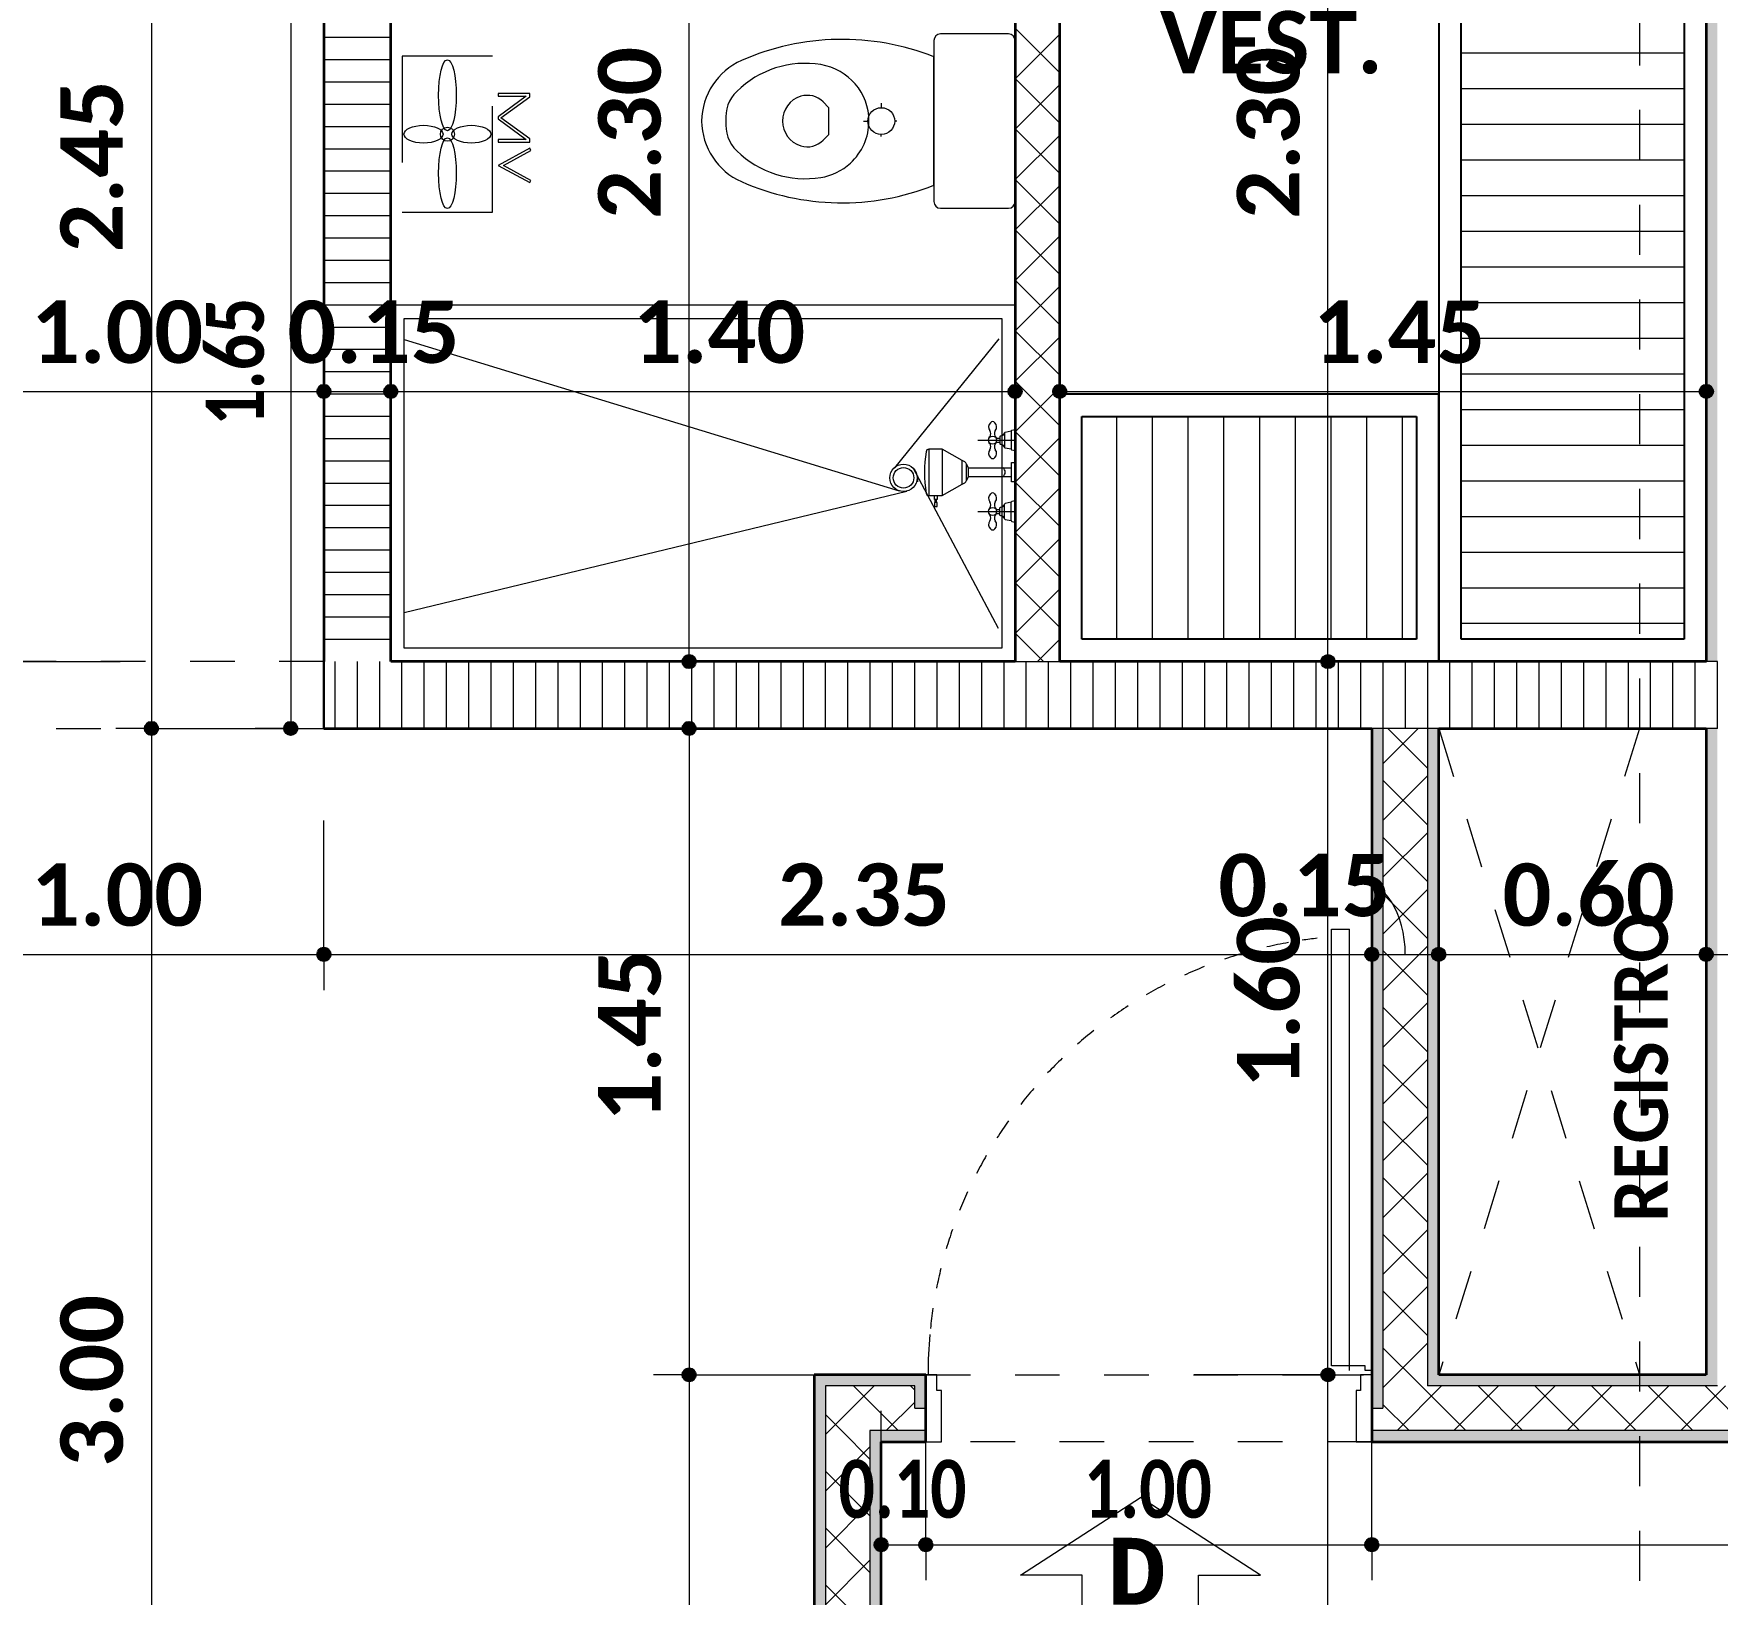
# Model space of a CAD drawing. Header units: metres. Extents: x -144 to 1000, y -717 to 29.
# Drawn here: x 506.879 to 510.655, y -556.217 to -552.716 of the extents above; entities that cross this region are included whole.
import ezdxf

# ---------------------------------------------------------------- set-up
doc = ezdxf.new("R2010")
doc.units = ezdxf.units.M
for name, pattern in [('Basculante', [0.11625, 0.075, -0.04125]), ('basculante modificado', [0.18, 0.1125, -0.0675]), ('Trazo', [0.45, 0.225, -0.225]), ('Trazo_2_', [0.47625, 0.238125, -0.238125])]:
    doc.linetypes.add(name, pattern=pattern)
doc.layers.get('0').update_dxf_attribs({"color": 1})
for name, color, linetype, lineweight in [('A-ANNO-DIMS', 1, 'Continuous', 9), ('A-DETL', 1, 'Continuous', 9), ('A-DETL-GENF', 1, 'Continuous', 9), ('A-DETL-GENF-HDLN', 1, 'Trazo_2_', 9), ('A-DETL-MEDM', 1, 'Continuous', 30), ('A-DETL-THIN', 1, 'Continuous', 9), ('A-DOOR', 1, 'Continuous', 9), ('A-DOOR-FRAM', 1, 'Continuous', 9), ('A-DOOR-HDLN', 1, 'Trazo', 20), ('A-GENM', 1, 'Continuous', 9), ('A-WALL', 4, 'Continuous', 9), ('G-ANNO-TEXT', 2, 'Continuous', 9), ('P-SANR-FIXT', 1, 'Continuous', 9)]:
    doc.layers.add(name, color=color, linetype=linetype, lineweight=lineweight)
doc.layers.add('A-WALL-PATT', color=7, linetype='Continuous', lineweight=35, true_color=0x9c9c9c)
doc.styles.add('Calibri_B_1', font='calibrib.ttf', dxfattribs={"height": 0.135})
doc.styles.add('Calibri_B_2', font='calibrib.ttf', dxfattribs={"height": 0.135})
doc.styles.add('Calibri_B_5', font='calibrib.ttf', dxfattribs={"height": 0.66})
doc.styles.add('Calibri_B_7', font='calibrib.ttf', dxfattribs={"width": 0.8, "height": 0.18})
doc.styles.add('Courier New_B', font='courbd.ttf', dxfattribs={"height": 0.1125})

# ---------------------------------------------------------------- blocks, each defined once
blk = doc.blocks.new('I')
at = {"layer": 'A-ANNO-DIMS', "lineweight": 25}
h = blk.add_hatch(color=256, dxfattribs=at)
edge = h.paths.add_edge_path()
edge.add_arc((503.7609, -491.854), 0.015, 0, 360)
h = blk.add_hatch(color=256, dxfattribs=at)
edge = h.paths.add_edge_path()
edge.add_arc((503.7609, -491.854), 0.015, 0, 360)
h = blk.add_hatch(color=256, dxfattribs=at)
edge = h.paths.add_edge_path()
edge.add_arc((503.9109, -491.854), 0.015, 0, 360)
h = blk.add_hatch(color=256, dxfattribs=at)
edge = h.paths.add_edge_path()
edge.add_arc((503.9109, -491.854), 0.015, 0, 360)
h = blk.add_hatch(color=256, dxfattribs=at)
edge = h.paths.add_edge_path()
edge.add_arc((505.3109, -491.854), 0.015, 0, 360)
h = blk.add_hatch(color=256, dxfattribs=at)
edge = h.paths.add_edge_path()
edge.add_arc((505.4109, -491.854), 0.015, 0, 360)
h = blk.add_hatch(color=256, dxfattribs=at)
edge = h.paths.add_edge_path()
edge.add_arc((506.8609, -491.854), 0.015, 0, 360)
h = blk.add_hatch(color=256, dxfattribs=at)
edge = h.paths.add_edge_path()
edge.add_arc((504.58, -492.46), 0.015, 0, 360)
h = blk.add_hatch(color=256, dxfattribs=at)
edge = h.paths.add_edge_path()
edge.add_arc((506.0124, -492.46), 0.015, 0, 360)
h = blk.add_hatch(color=256, dxfattribs=at)
edge = h.paths.add_edge_path()
edge.add_arc((506.0124, -492.46), 0.015, 0, 360)
h = blk.add_hatch(color=256, dxfattribs=at)
edge = h.paths.add_edge_path()
edge.add_arc((503.3742, -492.61), 0.015, 0, 360)
h = blk.add_hatch(color=256, dxfattribs=at)
edge = h.paths.add_edge_path()
edge.add_arc((503.3742, -492.61), 0.015, 0, 360)
h = blk.add_hatch(color=256, dxfattribs=at)
edge = h.paths.add_edge_path()
edge.add_arc((503.6865, -492.61), 0.015, 0, 360)
h = blk.add_hatch(color=256, dxfattribs=at)
edge = h.paths.add_edge_path()
edge.add_arc((504.58, -492.61), 0.015, 0, 360)
h = blk.add_hatch(color=256, dxfattribs=at)
edge = h.paths.add_edge_path()
edge.add_arc((503.7609, -493.1167), 0.015, 0, 360)
h = blk.add_hatch(color=256, dxfattribs=at)
edge = h.paths.add_edge_path()
edge.add_arc((503.7609, -493.1167), 0.015, 0, 360)
h = blk.add_hatch(color=256, dxfattribs=at)
edge = h.paths.add_edge_path()
edge.add_arc((506.1107, -493.1167), 0.015, 0, 360)
h = blk.add_hatch(color=256, dxfattribs=at)
edge = h.paths.add_edge_path()
edge.add_arc((506.1107, -493.1167), 0.015, 0, 360)
h = blk.add_hatch(color=256, dxfattribs=at)
edge = h.paths.add_edge_path()
edge.add_arc((506.2607, -493.1167), 0.015, 0, 360)
h = blk.add_hatch(color=256, dxfattribs=at)
edge = h.paths.add_edge_path()
edge.add_arc((506.2607, -493.1167), 0.015, 0, 360)
h = blk.add_hatch(color=256, dxfattribs=at)
edge = h.paths.add_edge_path()
edge.add_arc((506.8607, -493.1167), 0.015, 0, 360)
h = blk.add_hatch(color=256, dxfattribs=at)
edge = h.paths.add_edge_path()
edge.add_arc((506.8607, -493.1167), 0.015, 0, 360)
h = blk.add_hatch(color=256, dxfattribs=at)
edge = h.paths.add_edge_path()
edge.add_arc((504.58, -494.06), 0.015, 0, 360)
h = blk.add_hatch(color=256, dxfattribs=at)
edge = h.paths.add_edge_path()
edge.add_arc((504.58, -494.06), 0.015, 0, 360)
h = blk.add_hatch(color=256, dxfattribs=at)
edge = h.paths.add_edge_path()
edge.add_arc((506.0124, -494.06), 0.015, 0, 360)
h = blk.add_hatch(color=256, dxfattribs=at)
edge = h.paths.add_edge_path()
edge.add_arc((506.0124, -494.06), 0.015, 0, 360)
h = blk.add_hatch(color=256, dxfattribs=at)
edge = h.paths.add_edge_path()
edge.add_arc((505.0105, -494.441), 0.015, 0, 360)
h = blk.add_hatch(color=256, dxfattribs=at)
edge = h.paths.add_edge_path()
edge.add_arc((505.1107, -494.441), 0.015, 0, 360)
h = blk.add_hatch(color=256, dxfattribs=at)
edge = h.paths.add_edge_path()
edge.add_arc((505.1107, -494.441), 0.015, 0, 360)
h = blk.add_hatch(color=256, dxfattribs=at)
edge = h.paths.add_edge_path()
edge.add_arc((506.1107, -494.441), 0.015, 0, 360)
h = blk.add_hatch(color=256, dxfattribs=at)
edge = h.paths.add_edge_path()
edge.add_arc((506.1107, -494.441), 0.015, 0, 360)
at = {"layer": 'A-WALL-PATT', "lineweight": 5, "true_color": 0x747474}
h = blk.add_hatch(color=8, dxfattribs=at)
h.paths.add_polyline_path([(506.8607, -494.06), (506.8857, -494.06), (506.8857, -492.61), (506.8607, -492.61), (506.8607, -493.3839)])
h.paths.add_polyline_path([(506.8857, -492.46), (506.8857, -490.16), (506.8609, -490.16), (506.8609, -492.46), (506.8754, -492.46)])
h.paths.add_polyline_path([(506.8857, -490.01), (506.8857, -487.61), (506.8607, -487.61), (506.8607, -490.01)])
at = {"layer": 'A-WALL-PATT', "true_color": 0x747474}
for points in [[(506.1357, -494.06), (506.1357, -492.61), (506.1107, -492.61), (506.1107, -494.06)], [(504.8855, -495.61), (504.8855, -494.085), (504.8605, -494.085), (504.8605, -495.61)]]:
    blk.add_hatch(color=8, dxfattribs=at).paths.add_polyline_path(points)
at = {"layer": 'A-WALL-PATT', "lineweight": 5, "true_color": 0x747474}
for points in [[(506.2357, -494.06), (506.2607, -494.06), (506.2607, -492.61), (506.2357, -492.61)], [(504.9855, -495.61), (505.0105, -495.61), (505.0105, -494.21), (504.9855, -494.21), (504.9855, -494.8036)]]:
    blk.add_hatch(color=8, dxfattribs=at).paths.add_polyline_path(points)
h = blk.add_hatch(color=8, dxfattribs=at)
h.paths.add_polyline_path([(508.3356, -494.135), (508.3606, -494.135), (508.3606, -494.06), (508.1606, -494.06), (508.1606, -494.085), (508.3356, -494.085), (508.3356, -494.095)])
h.paths.add_polyline_path([(505.1107, -494.135), (505.1107, -494.06), (504.8605, -494.06), (504.8605, -494.085), (505.0857, -494.085), (505.0857, -494.135)])
h.paths.add_polyline_path([(509.3856, -494.135), (509.3856, -494.085), (509.5107, -494.085), (509.5107, -494.06), (509.3606, -494.06), (509.3606, -494.135)])
h.paths.add_polyline_path([(506.1107, -494.135), (506.1357, -494.135), (506.1357, -494.06), (506.1107, -494.06), (506.1107, -494.095)])
h.paths.add_polyline_path([(509.6607, -494.085), (510.2857, -494.085), (510.2857, -494.06), (509.6607, -494.06)])
h.paths.add_polyline_path([(508.0106, -494.085), (508.0106, -494.06), (506.9857, -494.06), (506.9857, -494.085), (507.902, -494.085)])
h.paths.add_polyline_path([(506.2357, -494.085), (506.8857, -494.085), (506.8857, -494.06), (506.2357, -494.06)])
at = {"layer": 'A-WALL-PATT', "true_color": 0x747474}
h = blk.add_hatch(color=8, dxfattribs=at)
h.paths.add_polyline_path([(509.5107, -494.21), (509.5107, -494.185), (509.3606, -494.185), (509.3606, -494.21), (509.3856, -494.21)])
h.paths.add_polyline_path([(510.2857, -494.21), (510.4107, -494.21), (510.4107, -494.185), (509.6607, -494.185), (509.6607, -494.21), (510.1826, -494.21)])
h.paths.add_polyline_path([(505.0857, -494.21), (505.1107, -494.21), (505.1107, -494.185), (504.9855, -494.185), (504.9855, -494.21), (505.0105, -494.21)])
h.paths.add_polyline_path([(506.1107, -494.21), (508.3606, -494.21), (508.3606, -494.185), (506.1107, -494.185)])
at = {"layer": 'A-ANNO-DIMS'}
for p, q in [((503.3742, -490.16), (503.3742, -492.61)), ((504.58, -492.46), (504.58, -490.16)), ((506.0124, -492.46), (506.0124, -490.16)), ((503.6865, -490.96), (503.6865, -492.61)), ((503.7609, -491.854), (503.7609, -491.554)), ((503.7609, -491.854), (503.7609, -491.554)), ((503.9109, -491.854), (503.9109, -491.554)), ((503.9109, -491.854), (503.9109, -491.554)), ((505.3109, -491.854), (505.3109, -491.554)), ((505.4109, -491.854), (505.4109, -491.554)), ((506.8609, -491.854), (506.8609, -491.554)), ((502.7609, -491.854), (503.7609, -491.854)), ((503.7609, -491.854), (503.7609, -491.934)), ((503.7609, -491.854), (503.9109, -491.854)), ((503.7609, -491.854), (503.7609, -491.934)), ((503.9109, -491.854), (503.9109, -491.934)), ((503.9109, -491.854), (505.3109, -491.854)), ((503.9109, -491.854), (503.9109, -491.934)), ((505.3109, -491.854), (505.3109, -491.934)), ((505.4109, -491.854), (506.8609, -491.854)), ((505.4109, -491.854), (505.4109, -491.934)), ((506.8609, -491.854), (506.8609, -491.934)), ((503.0038, -492.46), (503.3038, -492.46)), ((504.58, -492.46), (504.28, -492.46)), ((504.58, -492.46), (504.66, -492.46)), ((506.0124, -492.46), (505.7124, -492.46)), ((506.0124, -492.46), (505.7124, -492.46)), ((506.0124, -494.06), (506.0124, -492.46)), ((506.0124, -492.46), (506.0924, -492.46)), ((506.0124, -492.46), (506.0924, -492.46)), ((503.3742, -492.61), (503.2942, -492.61)), ((503.3742, -492.61), (503.2942, -492.61)), ((503.3742, -492.61), (503.6742, -492.61)), ((503.3742, -492.61), (503.3742, -495.61)), ((503.3742, -492.61), (503.6742, -492.61)), ((503.6865, -492.61), (503.6065, -492.61)), ((503.6865, -492.61), (503.9865, -492.61)), ((504.58, -492.61), (504.5, -492.61)), ((504.58, -492.61), (504.58, -494.06)), ((504.58, -492.61), (504.88, -492.61)), ((503.7609, -493.1167), (503.7609, -492.8167)), ((503.7609, -493.1167), (503.7609, -492.8167)), ((506.1107, -493.1167), (506.1107, -492.8167)), ((506.1107, -493.1167), (506.1107, -492.8167)), ((506.2607, -493.1167), (506.2607, -492.8167)), ((506.2607, -493.1167), (506.2607, -492.8167)), ((506.8607, -493.1167), (506.8607, -492.8167)), ((506.8607, -493.1167), (506.8607, -492.8167)), ((502.7609, -493.1167), (503.7609, -493.1167)), ((503.7609, -493.1167), (503.7609, -493.1967)), ((503.7609, -493.1167), (506.1107, -493.1167)), ((503.7609, -493.1167), (503.7609, -493.1967)), ((506.1107, -493.1167), (506.1107, -493.1967)), ((506.1107, -493.1167), (506.2607, -493.1167)), ((506.1107, -493.1167), (506.1107, -493.1967)), ((506.2607, -493.1167), (506.2607, -493.1967)), ((506.2607, -493.1167), (506.8607, -493.1167)), ((506.2607, -493.1167), (506.2607, -493.1967)), ((506.8607, -493.1167), (506.8607, -493.1967)), ((506.8607, -493.1167), (507.0107, -493.1167)), ((506.8607, -493.1167), (506.8607, -493.1967)), ((504.58, -494.06), (504.5, -494.06)), ((504.58, -494.06), (504.5, -494.06)), ((504.58, -494.06), (504.88, -494.06)), ((504.58, -494.06), (504.58, -495.61)), ((504.58, -494.06), (504.88, -494.06)), ((506.0124, -494.06), (505.7124, -494.06)), ((506.0124, -494.06), (505.7124, -494.06)), ((506.0124, -495.6089), (506.0124, -494.06)), ((506.0124, -494.06), (506.0924, -494.06)), ((506.0124, -494.06), (506.0924, -494.06)), ((505.0105, -494.441), (505.0105, -494.141)), ((505.1107, -494.441), (505.1107, -494.141)), ((505.1107, -494.441), (505.1107, -494.141)), ((506.1107, -494.441), (506.1107, -494.141)), ((506.1107, -494.441), (506.1107, -494.141)), ((505.0105, -494.441), (505.1107, -494.441)), ((505.0105, -494.441), (505.0105, -494.521)), ((505.1107, -494.441), (505.1107, -494.521)), ((505.1107, -494.441), (506.1107, -494.441)), ((505.1107, -494.441), (505.1107, -494.521)), ((506.1107, -494.441), (506.1107, -494.521)), ((506.1107, -494.441), (508.3606, -494.441)), ((506.1107, -494.441), (506.1107, -494.521))]:
    blk.add_line(p, q, dxfattribs=at)
at = {"layer": 'A-ANNO-DIMS', "lineweight": 25}
for centre in [(503.7609, -491.854), (503.7609, -491.854), (503.9109, -491.854), (503.9109, -491.854), (505.3109, -491.854), (505.4109, -491.854), (506.8609, -491.854), (504.58, -492.46), (506.0124, -492.46), (506.0124, -492.46), (503.3742, -492.61), (503.3742, -492.61), (503.6865, -492.61), (504.58, -492.61), (503.7609, -493.1167), (503.7609, -493.1167), (506.1107, -493.1167), (506.1107, -493.1167), (506.2607, -493.1167), (506.2607, -493.1167), (506.8607, -493.1167), (506.8607, -493.1167), (504.58, -494.06), (504.58, -494.06), (506.0124, -494.06), (506.0124, -494.06), (505.0105, -494.441), (505.1107, -494.441), (505.1107, -494.441), (506.1107, -494.441), (506.1107, -494.441)]:
    blk.add_circle(centre, 0.015, dxfattribs=at)
at = {"layer": 'A-ANNO-DIMS'}
blk.add_ellipse((506.0803, -493.1167), major_axis=(0, 0.1665), ratio=0.633287, start_param=4.712389, end_param=6.283185, dxfattribs=at)
at = {"layer": 'A-DETL', "color": 7, "linetype": 'basculante modificado'}
for p, q in [((506.7107, -487.61), (506.7107, -495.6089)), ((506.2607, -492.61), (506.7107, -494.0596)), ((506.7107, -492.6103), (506.2607, -494.06))]:
    blk.add_line(p, q, dxfattribs=at)
at = {"layer": 'A-DETL-GENF', "color": 251, "true_color": 0x535353}
for p, q in [((506.3109, -491.0941), (506.8109, -491.0941)), ((506.3109, -491.1741), (506.8109, -491.1741)), ((506.3109, -491.2541), (506.8109, -491.2541)), ((506.3109, -491.3341), (506.8109, -491.3341)), ((506.3109, -491.4141), (506.8109, -491.4141)), ((506.3109, -491.4941), (506.8109, -491.4941)), ((506.3109, -491.5741), (506.8109, -491.5741)), ((506.3109, -491.6541), (506.8109, -491.6541)), ((506.3109, -491.7341), (506.8109, -491.7341)), ((506.3109, -491.8141), (506.8109, -491.8141)), ((505.5393, -492.41), (505.5393, -491.91)), ((505.6193, -492.41), (505.6193, -491.91)), ((505.6993, -492.41), (505.6993, -491.91)), ((505.7793, -492.41), (505.7793, -491.91)), ((505.8593, -492.41), (505.8593, -491.91)), ((505.9393, -492.41), (505.9393, -491.91)), ((506.0193, -492.41), (506.0193, -491.91)), ((506.0993, -492.41), (506.0993, -491.91)), ((506.1793, -492.41), (506.1793, -491.91)), ((506.3109, -491.8941), (506.8109, -491.8941)), ((506.3109, -491.9741), (506.8109, -491.9741)), ((506.3109, -492.0541), (506.8109, -492.0541)), ((506.3109, -492.1341), (506.8109, -492.1341)), ((506.3109, -492.2141), (506.8109, -492.2141)), ((506.3109, -492.2941), (506.8109, -492.2941)), ((506.3109, -492.3741), (506.8109, -492.3741))]:
    blk.add_line(p, q, dxfattribs=at)
at = {"layer": 'A-DETL-GENF'}
for p, q in [((504.2224, -491.1855), (504.1517, -491.1855)), ((504.1517, -491.1855), (504.1517, -491.1912)), ((504.1517, -491.1912), (504.2146, -491.1912)), ((504.2146, -491.1912), (504.1517, -491.2376)), ((504.158, -491.24), (504.2224, -491.1926)), ((504.2224, -491.1926), (504.2224, -491.1855)), ((504.1517, -491.2376), (504.1517, -491.2424)), ((504.1517, -491.2424), (504.2146, -491.2888)), ((504.2224, -491.2875), (504.158, -491.24)), ((504.2224, -491.2946), (504.2224, -491.2875)), ((504.2146, -491.2888), (504.1517, -491.2888)), ((504.1517, -491.2888), (504.1517, -491.2946)), ((504.1517, -491.2946), (504.2224, -491.2946)), ((504.2224, -491.3085), (504.1517, -491.347)), ((504.1637, -491.347), (504.2251, -491.3135)), ((504.2251, -491.3135), (504.2224, -491.3085)), ((504.1517, -491.347), (504.2224, -491.3855)), ((504.2251, -491.3805), (504.1637, -491.347)), ((504.2224, -491.3855), (504.2251, -491.3805)), ((505.3227, -494.5091), (505.5918, -494.3355)), ((505.8609, -494.5091), (505.5918, -494.3355)), ((505.4616, -494.5091), (505.3227, -494.5091)), ((505.4616, -494.5959), (505.4616, -494.5091)), ((505.722, -494.5959), (505.722, -494.5091)), ((505.722, -494.5091), (505.8609, -494.5091))]:
    blk.add_line(p, q, dxfattribs=at)
at = {"layer": 'A-DETL-GENF', "linetype": 'Basculante'}
for p, q in [((503.7609, -492.46), (502.7609, -492.46)), ((502.7609, -492.61), (503.7609, -492.61)), ((505.1107, -494.21), (505.1107, -494.06)), ((505.1107, -494.06), (506.1107, -494.06)), ((506.1107, -494.06), (506.1107, -494.21)), ((506.1107, -494.21), (505.1107, -494.21))]:
    blk.add_line(p, q, dxfattribs=at)
at = {"layer": 'A-DETL-GENF'}
blk.add_circle((504.038, -491.2768), 0.0159, dxfattribs=at)
for centre, major_axis, ratio in [((504.038, -491.1894), (0, 0.0795), 0.25), ((503.9843, -491.2768), (-0.0438, 0), 0.454545), ((504.038, -491.3642), (0, -0.0795), 0.25), ((504.0917, -491.2768), (-0.0438, 0), 0.454545)]:
    blk.add_ellipse(centre, major_axis=major_axis, ratio=ratio, dxfattribs=at)
at = {"layer": 'A-DETL-GENF-HDLN'}
for p, q in [((503.9363, -491.102), (503.9363, -491.452)), ((504.1392, -491.102), (503.9363, -491.102)), ((504.1392, -491.452), (504.1392, -491.102)), ((503.9363, -491.452), (504.1392, -491.452))]:
    blk.add_line(p, q, dxfattribs=at)
at = {"layer": 'A-DETL-MEDM'}
blk.add_line((503.7609, -492.61), (503.7609, -492.46), dxfattribs=at)
at = {"layer": 'A-DETL-THIN'}
for p, q in [((506.3109, -490.21), (506.3109, -492.41)), ((506.8109, -492.41), (506.8109, -490.21)), ((506.2109, -491.91), (505.4609, -491.91)), ((505.4609, -491.91), (505.4609, -492.41)), ((506.2109, -491.91), (505.4609, -491.91)), ((505.4609, -491.91), (505.4609, -492.41)), ((506.2109, -492.41), (506.2109, -491.91)), ((506.2109, -492.41), (506.2109, -491.91)), ((505.4609, -492.41), (506.2109, -492.41)), ((505.4609, -492.41), (506.2109, -492.41)), ((506.3109, -492.41), (506.8109, -492.41))]:
    blk.add_line(p, q, dxfattribs=at)
at = {"layer": 'A-DOOR', "lineweight": 15}
for p, q in [((506.0207, -493.06), (506.0607, -493.06)), ((506.0207, -494.04), (506.0207, -493.06)), ((506.0607, -494.05), (506.0607, -493.06)), ((506.0957, -494.04), (506.0207, -494.04)), ((506.0957, -494.05), (506.0957, -494.04)), ((506.1107, -494.05), (506.0957, -494.05))]:
    blk.add_line(p, q, dxfattribs=at)
at = {"layer": 'A-DOOR'}
blk.add_line((506.1107, -494.06), (506.1107, -494.21), dxfattribs=at)
for start, end in [(100.2582, 103.1511), (100.2582, 103.1511), (96.4594, 98.45), (105.8316, 108.8857), (111.7283, 114.5549), (117.366, 120.1622), (122.9441, 125.7122), (128.4672, 131.2097), (133.9406, 136.6605), (139.3702, 142.0705), (144.7622, 147.4462), (150.1233, 152.7944), (155.4605, 158.1223), (160.7809, 163.4371), (166.0919, 168.7462), (171.4009, 174.0571), (174.8602, 180)]:
    blk.add_arc((506.099, -494.0577), 0.9833, start, end, dxfattribs=at)
at = {"layer": 'A-DOOR-FRAM'}
for p, q in [((505.1357, -494.06), (505.1107, -494.06)), ((505.1357, -494.095), (505.1357, -494.06)), ((506.1107, -494.06), (506.0857, -494.06)), ((506.0857, -494.06), (506.0857, -494.095)), ((505.1457, -494.095), (505.1357, -494.095)), ((505.1457, -494.21), (505.1457, -494.095)), ((506.0857, -494.095), (506.0757, -494.095)), ((506.0757, -494.095), (506.0757, -494.21)), ((505.1107, -494.21), (505.1457, -494.21)), ((506.0757, -494.21), (506.1107, -494.21))]:
    blk.add_line(p, q, dxfattribs=at)
at = {"layer": 'A-DOOR-HDLN'}
blk.add_line((505.1107, -494.21), (505.1107, -494.06), dxfattribs=at)
at = {"layer": 'A-GENM', "lineweight": 25}
for p, q in [((506.2609, -490.16), (506.2609, -492.46)), ((506.8609, -492.46), (506.8609, -490.16)), ((506.3109, -492.41), (506.3109, -490.21)), ((506.8109, -490.21), (506.8109, -492.41)), ((506.2609, -491.86), (505.4109, -491.86)), ((505.4109, -491.86), (505.4109, -492.46)), ((506.2609, -492.46), (506.2609, -491.86)), ((505.4609, -492.41), (505.4609, -491.91)), ((505.4609, -491.91), (506.2109, -491.91)), ((506.2109, -491.91), (506.2109, -492.41)), ((506.2109, -492.41), (505.4609, -492.41)), ((506.8109, -492.41), (506.3109, -492.41)), ((505.4109, -492.46), (506.2609, -492.46)), ((506.2609, -492.46), (506.8609, -492.46))]:
    blk.add_line(p, q, dxfattribs=at)
at = {"layer": 'A-WALL', "lineweight": 35}
for p, q in [((505.4109, -492.46), (505.4109, -490.01)), ((505.3109, -490.16), (505.3109, -492.46)), ((506.8607, -490.16), (506.8607, -492.46)), ((503.7609, -490.96), (503.7609, -492.46)), ((503.9109, -492.46), (503.9109, -490.96)), ((505.3109, -492.46), (503.9109, -492.46)), ((506.8607, -492.46), (505.4109, -492.46)), ((503.7609, -492.61), (506.1107, -492.61)), ((506.1107, -492.61), (506.1107, -494.21)), ((506.2607, -492.61), (506.8607, -492.61)), ((506.2607, -494.06), (506.2607, -492.61)), ((506.8607, -492.61), (506.8607, -494.06)), ((505.1107, -494.06), (504.8605, -494.06)), ((504.8605, -494.06), (504.8605, -495.61)), ((505.1107, -494.21), (505.1107, -494.06)), ((506.8607, -494.06), (506.2607, -494.06)), ((505.0105, -494.21), (505.1107, -494.21)), ((505.0105, -495.61), (505.0105, -494.21)), ((506.1107, -494.21), (508.3606, -494.21))]:
    blk.add_line(p, q, dxfattribs=at)
at = {"layer": 'A-WALL'}
for p, q in [((505.3109, -492.46), (505.4109, -492.46)), ((506.8857, -492.46), (506.8607, -492.46)), ((506.2607, -492.61), (506.1107, -492.61)), ((506.1357, -492.61), (506.1357, -494.135)), ((506.2357, -492.61), (506.2357, -494.085)), ((506.8857, -492.61), (506.8607, -492.61)), ((505.0857, -494.085), (504.8855, -494.085)), ((504.8855, -494.085), (504.8855, -495.61)), ((505.0857, -494.135), (505.0857, -494.085)), ((506.8857, -494.085), (506.2357, -494.085)), ((505.0857, -494.135), (505.1107, -494.135)), ((506.1107, -494.135), (506.1357, -494.135)), ((505.1107, -494.185), (504.9855, -494.185)), ((504.9855, -494.185), (504.9855, -495.61)), ((508.3606, -494.185), (506.1107, -494.185))]:
    blk.add_line(p, q, dxfattribs=at)
at = {"layer": 'A-WALL-PATT', "color": 8, "lineweight": 5, "true_color": 0x727272}
for p, q in [((503.9109, -491.0601), (503.7609, -491.0601)), ((503.9109, -491.1101), (503.7609, -491.1101)), ((503.9109, -491.1601), (503.7609, -491.1601)), ((503.9109, -491.2101), (503.7609, -491.2101)), ((503.9109, -491.2601), (503.7609, -491.2601)), ((503.9109, -491.3101), (503.7609, -491.3101)), ((503.9109, -491.3601), (503.7609, -491.3601)), ((503.9109, -491.4101), (503.7609, -491.4101)), ((503.9109, -491.4601), (503.7609, -491.4601)), ((503.9109, -491.5101), (503.7609, -491.5101)), ((503.9109, -491.5601), (503.7609, -491.5601)), ((503.9109, -491.6101), (503.7609, -491.6101)), ((503.9109, -491.6601), (503.7609, -491.6601)), ((503.9109, -491.7101), (503.7609, -491.7101)), ((503.9109, -491.7601), (503.7609, -491.7601)), ((503.9109, -491.8101), (503.7609, -491.8101)), ((503.9109, -491.8601), (503.7609, -491.8601)), ((503.9109, -491.9101), (503.7609, -491.9101)), ((503.9109, -491.9601), (503.7609, -491.9601)), ((503.9109, -492.0101), (503.7609, -492.0101)), ((503.9109, -492.0601), (503.7609, -492.0601)), ((503.9109, -492.1101), (503.7609, -492.1101)), ((503.9109, -492.1601), (503.7609, -492.1601)), ((503.9109, -492.2101), (503.7609, -492.2101)), ((503.9109, -492.2601), (503.7609, -492.2601)), ((503.9109, -492.3101), (503.7609, -492.3101)), ((503.9109, -492.3601), (503.7609, -492.3601)), ((503.9109, -492.4101), (503.7609, -492.4101)), ((503.7853, -492.46), (503.7853, -492.61)), ((503.8353, -492.46), (503.8353, -492.61)), ((503.8853, -492.46), (503.8853, -492.61)), ((503.9353, -492.46), (503.9353, -492.61)), ((503.9853, -492.46), (503.9853, -492.61)), ((504.0353, -492.46), (504.0353, -492.61)), ((504.0853, -492.46), (504.0853, -492.61)), ((504.1353, -492.46), (504.1353, -492.61)), ((504.1853, -492.46), (504.1853, -492.61)), ((504.2353, -492.46), (504.2353, -492.61)), ((504.2853, -492.46), (504.2853, -492.61)), ((504.3353, -492.46), (504.3353, -492.61)), ((504.3853, -492.46), (504.3853, -492.61)), ((504.4353, -492.46), (504.4353, -492.61)), ((504.4853, -492.46), (504.4853, -492.61)), ((504.5353, -492.46), (504.5353, -492.61)), ((504.5853, -492.46), (504.5853, -492.61)), ((504.6353, -492.46), (504.6353, -492.61)), ((504.6853, -492.46), (504.6853, -492.61)), ((504.7353, -492.46), (504.7353, -492.61)), ((504.7853, -492.46), (504.7853, -492.61)), ((504.8353, -492.46), (504.8353, -492.61)), ((504.8853, -492.46), (504.8853, -492.61)), ((504.9353, -492.46), (504.9353, -492.61)), ((504.9853, -492.46), (504.9853, -492.61)), ((505.0353, -492.46), (505.0353, -492.61)), ((505.0853, -492.46), (505.0853, -492.61)), ((505.1353, -492.46), (505.1353, -492.61)), ((505.1853, -492.46), (505.1853, -492.61)), ((505.2353, -492.46), (505.2353, -492.61)), ((505.2853, -492.46), (505.2853, -492.61)), ((505.3353, -492.46), (505.3353, -492.61)), ((505.3853, -492.46), (505.3853, -492.61)), ((505.4353, -492.46), (505.4353, -492.61)), ((505.4853, -492.46), (505.4853, -492.61)), ((505.5353, -492.46), (505.5353, -492.61)), ((505.5853, -492.46), (505.5853, -492.61)), ((505.6353, -492.46), (505.6353, -492.61)), ((505.6853, -492.46), (505.6853, -492.61)), ((505.7353, -492.46), (505.7353, -492.61)), ((505.7853, -492.46), (505.7853, -492.61)), ((505.8353, -492.46), (505.8353, -492.61)), ((505.8853, -492.46), (505.8853, -492.61)), ((505.9353, -492.46), (505.9353, -492.61)), ((505.9853, -492.46), (505.9853, -492.61)), ((506.0353, -492.46), (506.0353, -492.61)), ((506.0853, -492.46), (506.0853, -492.61)), ((506.1353, -492.46), (506.1353, -492.61)), ((506.1853, -492.46), (506.1853, -492.61)), ((506.2353, -492.46), (506.2353, -492.61)), ((506.2853, -492.46), (506.2853, -492.61)), ((506.3353, -492.46), (506.3353, -492.61)), ((506.3853, -492.46), (506.3853, -492.61)), ((506.4353, -492.46), (506.4353, -492.61)), ((506.4853, -492.46), (506.4853, -492.61)), ((506.5353, -492.46), (506.5353, -492.61)), ((506.5853, -492.46), (506.5853, -492.61)), ((506.6353, -492.46), (506.6353, -492.61)), ((506.6853, -492.46), (506.6853, -492.61)), ((506.7353, -492.46), (506.7353, -492.61)), ((506.7853, -492.46), (506.7853, -492.61)), ((506.8353, -492.46), (506.8353, -492.61)), ((506.8853, -492.46), (506.8853, -492.61))]:
    blk.add_line(p, q, dxfattribs=at)
at = {"layer": 'A-WALL-PATT', "color": 8, "lineweight": 5, "true_color": 0x747474}
for p, q in [((505.4109, -491.1388), (505.3109, -491.0388)), ((505.3109, -491.1523), (505.4109, -491.0523)), ((505.4109, -491.252), (505.3109, -491.152)), ((505.3109, -491.2654), (505.4109, -491.1654)), ((505.4109, -491.3651), (505.3109, -491.2651)), ((505.3109, -491.3786), (505.4109, -491.2786)), ((505.4109, -491.4783), (505.3109, -491.3783)), ((505.3109, -491.4917), (505.4109, -491.3917)), ((505.4109, -491.5914), (505.3109, -491.4914)), ((505.3109, -491.6048), (505.4109, -491.5048)), ((505.4109, -491.7045), (505.3109, -491.6045)), ((505.3109, -491.718), (505.4109, -491.618)), ((505.4109, -491.8177), (505.3109, -491.7177)), ((505.3109, -491.8311), (505.4109, -491.7311)), ((505.4109, -491.9308), (505.3109, -491.8308)), ((505.3109, -491.9442), (505.4109, -491.8442)), ((505.4109, -492.0439), (505.3109, -491.9439)), ((505.3109, -492.0574), (505.4109, -491.9574)), ((505.4109, -492.1571), (505.3109, -492.0571)), ((505.3109, -492.1705), (505.4109, -492.0705)), ((505.4109, -492.2702), (505.3109, -492.1702)), ((505.3109, -492.2837), (505.4109, -492.1837)), ((505.4109, -492.3834), (505.3109, -492.2834)), ((505.3109, -492.3968), (505.4109, -492.2968)), ((505.3744, -492.46), (505.3109, -492.3965)), ((505.3609, -492.46), (505.4109, -492.4099))]:
    blk.add_line(p, q, dxfattribs=at)
at = {"layer": 'A-WALL-PATT', "color": 1, "lineweight": 5, "true_color": 0xff0000}
for p, q in [((506.1357, -492.6892), (506.215, -492.61)), ((506.2357, -492.699), (506.1467, -492.61)), ((506.1357, -492.8165), (506.2357, -492.7165)), ((506.2357, -492.8263), (506.1357, -492.7263)), ((506.1357, -492.9438), (506.2357, -492.8438)), ((506.2357, -492.9536), (506.1357, -492.8536)), ((506.1357, -493.0711), (506.2357, -492.9711)), ((506.2357, -493.0808), (506.1357, -492.9808)), ((506.1357, -493.1984), (506.2357, -493.0984)), ((506.2357, -493.2081), (506.1357, -493.1081)), ((506.1357, -493.3256), (506.2357, -493.2256)), ((506.2357, -493.3354), (506.1357, -493.2354)), ((506.1357, -493.4529), (506.2357, -493.3529)), ((506.2357, -493.4627), (506.1357, -493.3627)), ((506.1357, -493.5802), (506.2357, -493.4802)), ((506.2357, -493.59), (506.1357, -493.49)), ((506.1357, -493.7075), (506.2357, -493.6075)), ((506.2357, -493.7172), (506.1357, -493.6172)), ((506.1357, -493.8348), (506.2357, -493.7348)), ((506.2357, -493.8445), (506.1357, -493.7445)), ((506.1357, -493.962), (506.2357, -493.862)), ((506.2357, -493.9718), (506.1357, -493.8718)), ((506.2216, -494.085), (506.1357, -493.9991)), ((506.1401, -494.085), (506.2357, -493.9893)), ((504.8945, -494.185), (504.9945, -494.085)), ((505.0488, -494.185), (504.9488, -494.085)), ((505.0857, -494.0946), (505.0761, -494.085)), ((506.1357, -494.0893), (506.1401, -494.085)), ((506.1673, -494.185), (506.2673, -494.085)), ((506.3216, -494.185), (506.2216, -494.085)), ((506.2946, -494.185), (506.3946, -494.085)), ((506.4489, -494.185), (506.3489, -494.085)), ((506.4219, -494.185), (506.5219, -494.085)), ((506.5762, -494.185), (506.4762, -494.085)), ((506.5492, -494.185), (506.6492, -494.085)), ((506.7034, -494.185), (506.6034, -494.085)), ((506.6765, -494.185), (506.7765, -494.085)), ((506.8307, -494.185), (506.7307, -494.085)), ((506.8037, -494.185), (506.9037, -494.085)), ((506.958, -494.185), (506.858, -494.085)), ((504.9215, -494.185), (504.8858, -494.1493)), ((505.0218, -494.185), (505.0857, -494.1211)), ((506.1943, -494.185), (506.1357, -494.1264)), ((504.8855, -494.194), (504.8945, -494.185)), ((504.9855, -494.249), (504.9215, -494.185)), ((504.8855, -494.3213), (504.9855, -494.2213)), ((504.9855, -494.3763), (504.8855, -494.2763)), ((504.8855, -494.4485), (504.9855, -494.3485)), ((504.9855, -494.5035), (504.8855, -494.4035)), ((504.8855, -494.5758), (504.9855, -494.4758)), ((504.9855, -494.6308), (504.8855, -494.5308))]:
    blk.add_line(p, q, dxfattribs=at)
at = {"layer": 'P-SANR-FIXT'}
for p, q in [((505.2959, -491.0519), (505.1437, -491.0519)), ((505.1287, -491.0669), (505.1287, -491.2473)), ((505.1287, -491.3913), (505.1287, -491.1034)), ((504.8804, -491.2042), (504.8927, -491.2166)), ((505.0109, -491.2073), (505.0109, -491.2173)), ((504.8927, -491.2166), (504.8927, -491.2781)), ((504.9709, -491.2473), (504.9809, -491.2473)), ((505.0459, -491.2473), (505.0409, -491.2473)), ((505.1287, -491.2473), (505.1287, -491.4278)), ((504.8927, -491.2781), (504.8804, -491.2905)), ((505.0109, -491.2823), (505.0109, -491.2773)), ((505.1437, -491.4428), (505.2959, -491.4428)), ((505.3109, -491.66), (503.9109, -491.66)), ((503.9409, -492.43), (503.9409, -491.69)), ((503.9409, -491.69), (505.2809, -491.69)), ((505.2809, -491.69), (505.2809, -492.43)), ((503.9409, -491.7375), (505.0512, -492.0769)), ((505.2746, -491.7355), (505.0403, -492.0249)), ((505.2276, -491.9632), (505.3109, -491.9632)), ((505.2526, -491.9555), (505.2549, -491.9555)), ((505.2526, -491.9586), (505.2526, -491.9555)), ((505.2526, -491.9708), (505.2526, -491.9677)), ((505.2701, -491.9587), (505.2769, -491.9587)), ((505.2701, -491.9676), (505.2769, -491.9676)), ((505.2769, -491.9552), (505.2769, -491.9712)), ((505.2872, -491.947), (505.2872, -491.9794)), ((505.2888, -491.9454), (505.302, -491.9426)), ((505.302, -491.9426), (505.302, -491.9837)), ((505.3036, -491.941), (505.3109, -491.9395)), ((505.1171, -491.9834), (505.1171, -492.0874)), ((505.1475, -491.9834), (505.1171, -491.9834)), ((505.1475, -491.9834), (505.1475, -492.0874)), ((505.1925, -492.0087), (505.1475, -491.9834)), ((505.2549, -491.9708), (505.2526, -491.9708)), ((505.302, -491.9837), (505.2888, -491.981)), ((505.3109, -491.9868), (505.3036, -491.9853)), ((505.2739, -492.3855), (505.0833, -492.027)), ((505.0919, -492.0431), (505.0919, -492.0569)), ((505.1925, -492.062), (505.1925, -492.0087)), ((505.2022, -492.0171), (505.206, -492.0252)), ((505.2022, -492.0536), (505.2022, -492.0171)), ((505.206, -492.0252), (505.206, -492.0448)), ((505.206, -492.0252), (505.2835, -492.0252)), ((505.2835, -492.0252), (505.3029, -492.0252)), ((505.3029, -492.0132), (505.3109, -492.0132)), ((505.3029, -492.0567), (505.3029, -492.0132)), ((503.9409, -492.3499), (505.0679, -492.0776)), ((505.1475, -492.0874), (505.1925, -492.062)), ((505.206, -492.0456), (505.2022, -492.0536)), ((505.206, -492.0448), (505.2835, -492.0448)), ((505.2835, -492.0448), (505.3029, -492.0448)), ((505.3109, -492.0567), (505.3029, -492.0567)), ((505.1171, -492.0874), (505.1475, -492.0874)), ((505.1303, -492.0962), (505.1303, -492.0874)), ((505.1362, -492.0962), (505.1303, -492.0962)), ((505.1303, -492.1031), (505.1303, -492.1119)), ((505.1362, -492.1031), (505.1303, -492.1031)), ((505.1303, -492.1119), (505.1362, -492.1119)), ((505.1319, -492.1031), (505.1319, -492.0962)), ((505.1346, -492.1031), (505.1346, -492.0962)), ((505.1362, -492.0874), (505.1362, -492.0962)), ((505.1362, -492.1119), (505.1362, -492.1031)), ((505.2526, -492.1155), (505.2526, -492.1186)), ((505.2549, -492.1155), (505.2526, -492.1155)), ((505.2701, -492.1187), (505.2769, -492.1187)), ((505.2769, -492.1312), (505.2769, -492.1152)), ((505.2872, -492.1394), (505.2872, -492.107)), ((505.302, -492.1026), (505.2888, -492.1054)), ((505.302, -492.1437), (505.302, -492.1026)), ((505.3109, -492.0995), (505.3036, -492.101)), ((505.2276, -492.1232), (505.3109, -492.1232)), ((505.2526, -492.1277), (505.2526, -492.1308)), ((505.2526, -492.1308), (505.2549, -492.1308)), ((505.2701, -492.1276), (505.2769, -492.1276)), ((505.2888, -492.141), (505.302, -492.1437)), ((505.3036, -492.1453), (505.3109, -492.1468)), ((505.2809, -492.43), (503.9409, -492.43))]:
    blk.add_line(p, q, dxfattribs=at)
for centre, radius in [((505.0109, -491.2473), 0.03), ((505.2604, -491.9632), 0.00903), ((505.0607, -492.0477), 0.0307), ((505.0607, -492.0477), 0.0231), ((505.2604, -492.1232), 0.00903)]:
    blk.add_circle(centre, radius, dxfattribs=at)
for centre, radius, start, end in [((505.1437, -491.0669), 0.015, 90, 180), ((505.2959, -491.0669), 0.015, 0, 90), ((504.9228, -491.6224), 0.5584, 68.3591, 113.7969), ((504.758, -491.2487), 0.15, 113.7969, 179.4689), ((504.8406, -491.3378), 0.2199, 80.9061, 134.3974), ((504.855, -491.2473), 0.1282, 359.9985, 80.9061), ((504.7438, -491.239), 0.0816, 134.3974, 185.8355), ((504.8474, -491.2473), 0.0581, 107.1865, 252.8171), ((504.845, -491.2396), 0.05, 45, 107.1865), ((504.758, -491.246), 0.15, 180.5311, 246.2031), ((504.7438, -491.2556), 0.0816, 174.1645, 225.6026), ((504.855, -491.2473), 0.1282, 312.4453, 0.0015), ((504.8406, -491.1568), 0.2199, 225.6026, 279.0939), ((504.845, -491.2551), 0.05, 252.8171, 315), ((504.855, -491.2473), 0.1282, 279.0939, 312.4453), ((504.9228, -490.8723), 0.5584, 246.2031, 291.6409), ((505.1437, -491.4278), 0.015, 180, 270), ((505.2959, -491.4278), 0.015, 270, 0), ((505.264, -491.9335), 0.0127, 131.2787, 220.6125), ((505.2604, -491.9276), 0.00597, 37.4869, 142.5131), ((505.2568, -491.9335), 0.0127, 319.3875, 48.7213), ((505.2404, -491.9491), 0.0158, 336.2284, 27.6734), ((505.2778, -491.9486), 0.0133, 149.2408, 223.1352), ((505.2701, -491.9563), 0.0024, 215.3035, 270), ((505.2701, -491.97), 0.0024, 90, 144.6965), ((505.2785, -491.9552), 0.0016, 90, 180), ((505.2783, -491.9442), 0.00934, 271.4421, 342.9741), ((505.2888, -491.947), 0.0016, 90, 180), ((505.3036, -491.9426), 0.0016, 90, 180), ((505.3786, -492.0354), 0.2711, 170.1458, 189.8542), ((505.1171, -491.989), 0.0056, 90, 180), ((505.264, -491.9928), 0.0127, 139.3875, 228.7213), ((505.2404, -491.9772), 0.0158, 332.3266, 23.7716), ((505.2604, -491.9987), 0.00597, 217.4869, 322.5131), ((505.2778, -491.9777), 0.0133, 136.8648, 210.7592), ((505.2568, -491.9928), 0.0127, 311.2787, 40.6125), ((505.2785, -491.9712), 0.0016, 180, 270), ((505.2783, -491.9821), 0.00934, 17.0259, 88.5579), ((505.2888, -491.9794), 0.0016, 180, 270), ((505.3036, -491.9837), 0.0016, 180, 270), ((505.1877, -492.024), 0.016, 25.3085, 72.5748), ((505.2773, -492.035), 0.0116, 302.372, 57.628), ((505.1877, -492.0468), 0.016, 287.4252, 334.6915), ((505.1171, -492.0818), 0.0056, 180, 270), ((505.264, -492.0935), 0.0127, 131.2787, 220.6125), ((505.2404, -492.1091), 0.0158, 336.2284, 27.6734), ((505.2604, -492.0876), 0.00597, 37.4869, 142.5131), ((505.2778, -492.1086), 0.0133, 149.2408, 223.1352), ((505.2568, -492.0935), 0.0127, 319.3875, 48.7213), ((505.2701, -492.1163), 0.0024, 215.3035, 270), ((505.2785, -492.1152), 0.0016, 90, 180), ((505.2783, -492.1042), 0.00934, 271.4421, 342.9741), ((505.2888, -492.107), 0.0016, 90, 180), ((505.3036, -492.1026), 0.0016, 90, 180), ((505.264, -492.1528), 0.0127, 139.3875, 228.7213), ((505.2404, -492.1372), 0.0158, 332.3266, 23.7716), ((505.2778, -492.1377), 0.0133, 136.8648, 210.7592), ((505.2568, -492.1528), 0.0127, 311.2787, 40.6125), ((505.2701, -492.13), 0.0024, 90, 144.6965), ((505.2785, -492.1312), 0.0016, 180, 270), ((505.2783, -492.1421), 0.00934, 17.0259, 88.5579), ((505.2888, -492.1394), 0.0016, 180, 270), ((505.3036, -492.1437), 0.0016, 180, 270), ((505.2604, -492.1587), 0.00597, 217.4869, 322.5131)]:
    blk.add_arc(centre, radius, start, end, dxfattribs=at)
at = {"layer": 'A-ANNO-DIMS', "attachment_point": 1, "rotation": 90, "line_spacing_factor": 1.158048}
for s, insert, char_height, width, style in [('2.30', (504.376, -491.4667), 0.14, 0.376134, 'Calibri_B_5'), ('2.30', (505.8084, -491.4667), 0.14, 0.376134, 'Calibri_B_5'), ('2.45', (503.1701, -491.5417), 0.14, 0.376134, 'Calibri_B_5'), ('1.65', (503.4963, -491.9305), 0.13, 0.349267, 'Calibri_B_7'), ('1.60', (505.8084, -493.4167), 0.14, 0.376134, 'Calibri_B_5'), ('1.45', (504.376, -493.4917), 0.14, 0.376134, 'Calibri_B_5'), ('3.00', (503.1701, -494.2667), 0.14, 0.376134, 'Calibri_B_5')]:
    blk.add_mtext(s, dxfattribs=dict(at, insert=insert, char_height=char_height, width=width, style=style))
at = {"layer": 'A-ANNO-DIMS', "attachment_point": 1, "line_spacing_factor": 1.158048}
for s, insert, char_height, width, style in [('1.00', (503.1042, -491.65), 0.14, 0.376134, 'Calibri_B_5'), ('0.15', (503.6792, -491.65), 0.14, 0.376134, 'Calibri_B_5'), ('1.40', (504.4542, -491.65), 0.14, 0.376134, 'Calibri_B_5'), ('1.45', (505.9792, -491.65), 0.14, 0.376134, 'Calibri_B_5'), ('1.00', (503.1042, -492.9127), 0.14, 0.376134, 'Calibri_B_5'), ('2.35', (504.7791, -492.9127), 0.14, 0.376134, 'Calibri_B_5'), ('0.15', (505.7668, -492.8913), 0.14, 0.376134, 'Calibri_B_5'), ('0.60', (506.404, -492.9127), 0.14, 0.376134, 'Calibri_B_5'), ('0.10', (504.9151, -494.2508), 0.13, 0.349267, 'Calibri_B_7'), ('1.00', (505.4652, -494.2508), 0.13, 0.349267, 'Calibri_B_7')]:
    blk.add_mtext(s, dxfattribs=dict(at, insert=insert, char_height=char_height, width=width, style=style))
at = {"layer": 'G-ANNO-TEXT', "style": 'Calibri_B_1'}
blk.add_text('VEST.', height=0.14, dxfattribs=at).set_placement((505.6359, -491.1405))
at = {"layer": 'G-ANNO-TEXT', "style": 'Calibri_B_2', "width": 0.9}
blk.add_text('REGISTRO', height=0.12, rotation=90, dxfattribs=at).set_placement((506.7743, -493.7161))
at = {"layer": 'G-ANNO-TEXT', "style": 'Courier New_B', "width": 0.9}
blk.add_text('D', height=0.15, dxfattribs=at).set_placement((505.5163, -494.5756))

msp = doc.modelspace()

# ---------------------------------------------------------------- block references
at = {"color": 3}
msp.add_blockref('I', (3.7693, -61.665), dxfattribs=at)

doc.saveas('drawing.dxf')
